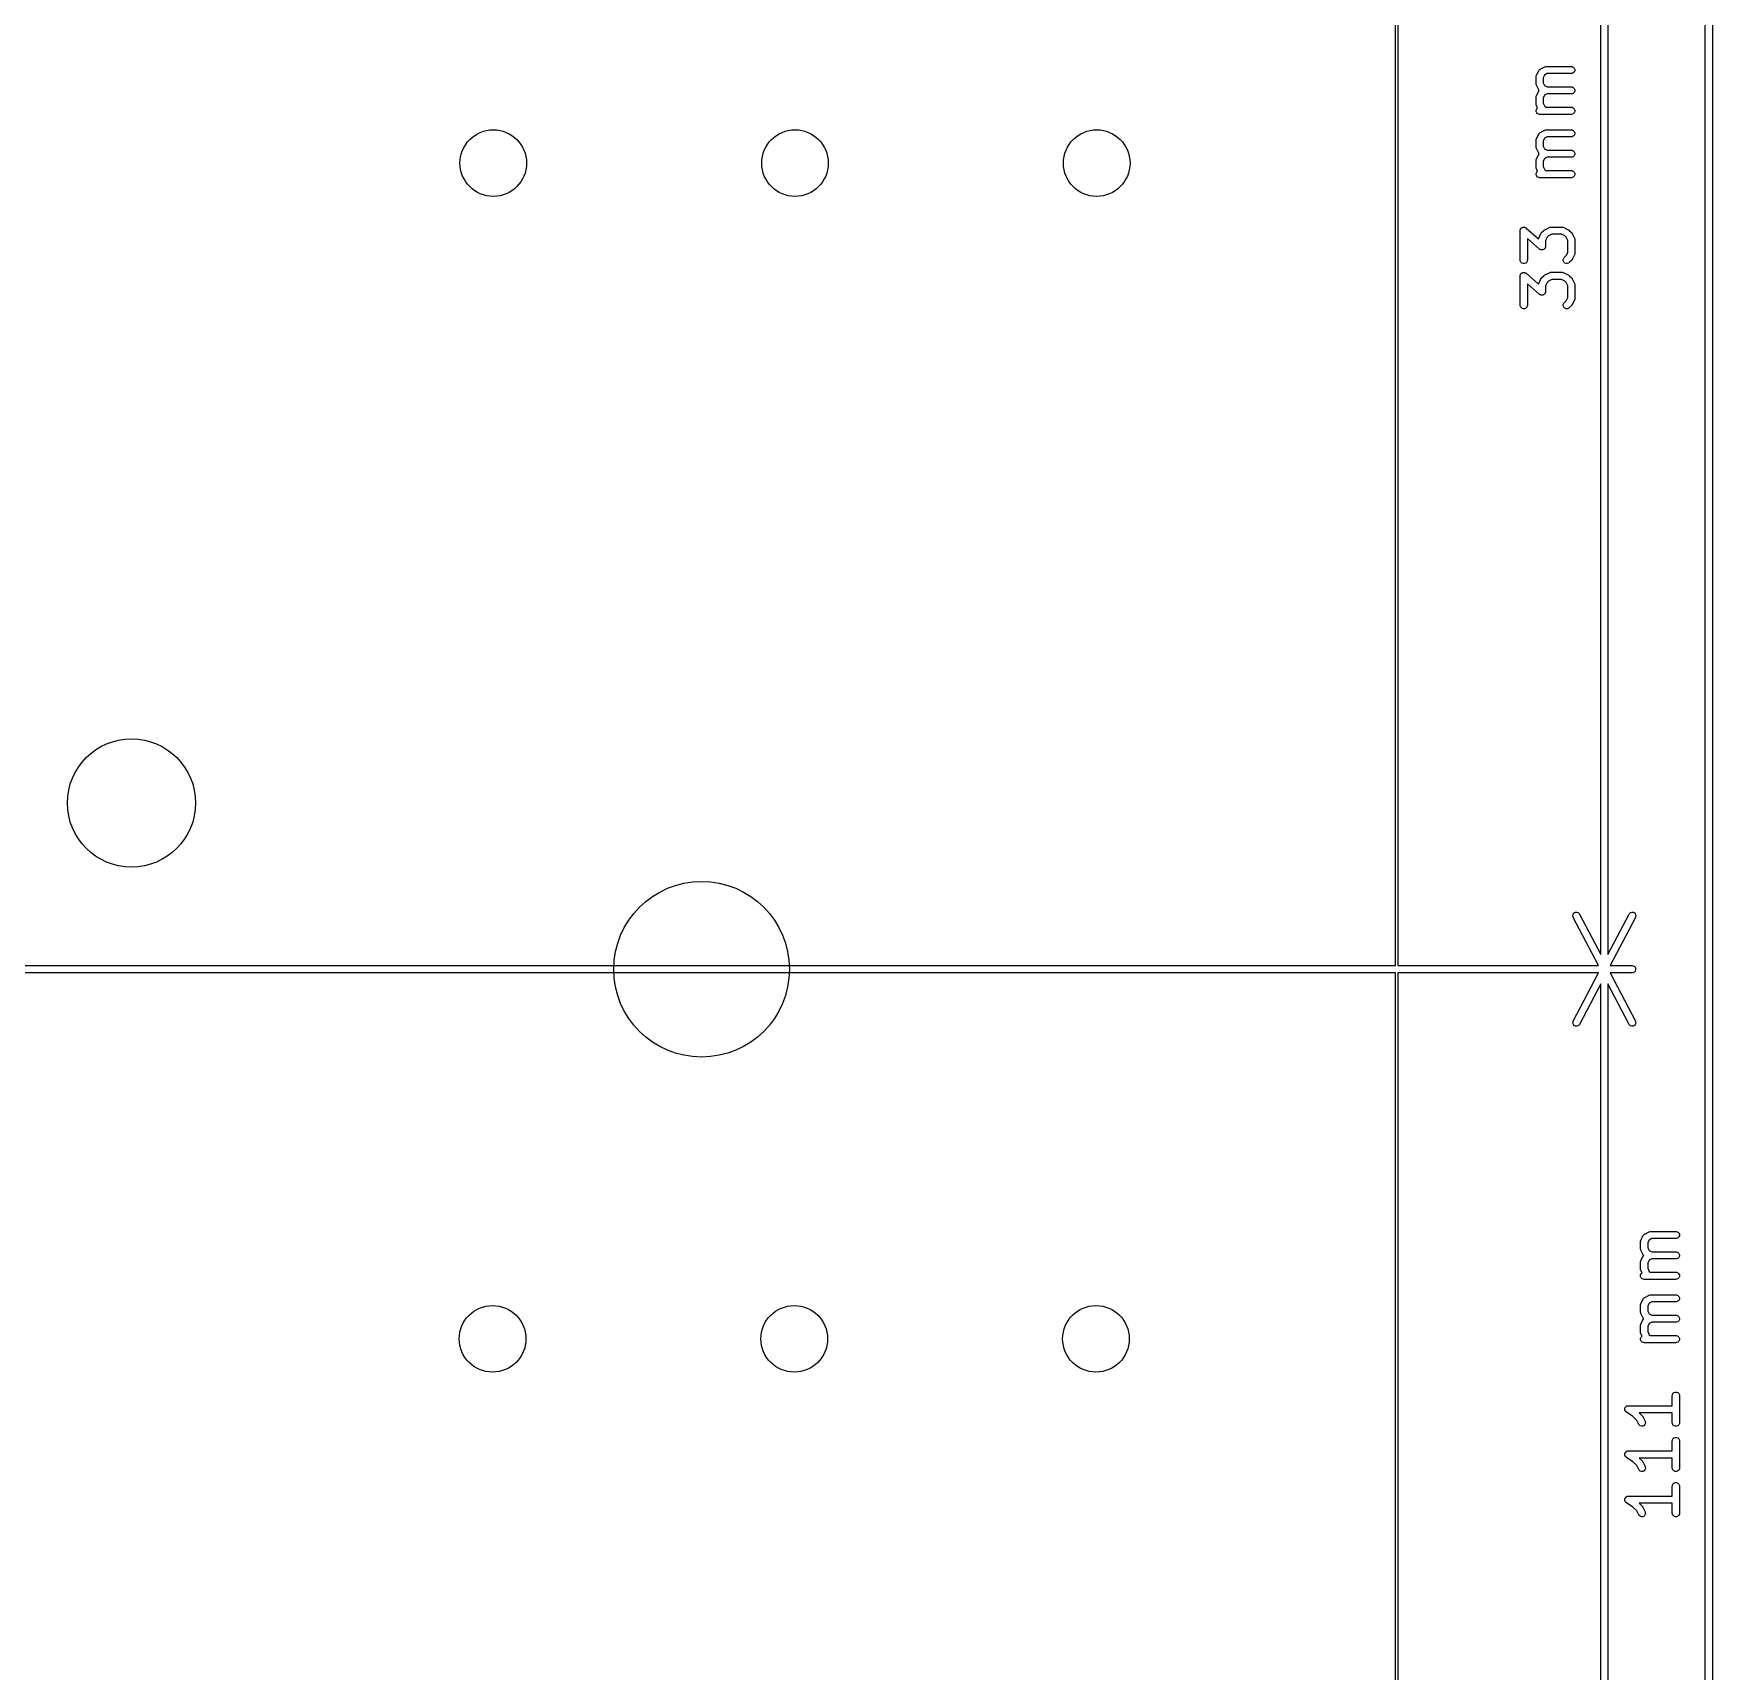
# Model space of a CAD drawing. Header units: inches. Extents: x 0.57 to 7.95, y -5.84 to -0.5.
# Drawn here: x 6.533 to 7.924, y -3.22 to -1.862 of the extents above; entities that cross this region are included whole.
import ezdxf

# ---------------------------------------------------------------- set-up
doc = ezdxf.new("R2010")
doc.units = ezdxf.units.IN
doc.header["$MEASUREMENT"] = 0
doc.layers.add('BLACK', color=250, linetype='CONTINUOUS')

msp = doc.modelspace()

# ---------------------------------------------------------------- linework, layer by layer
at = {"layer": 'BLACK', "linetype": 'CONTINUOUS'}
for p, q in [((7.9183, -5.1454), (7.9183, -0.7995)), ((7.9242, -0.7995), (7.9242, -5.1454)), ((7.6616, -2.6348), (7.6616, -1.3415)), ((7.6636, -1.3415), (7.6636, -2.6348)), ((7.8317, -2.6257), (7.8317, -1.3506)), ((7.8376, -1.3506), (7.8376, -2.6257)), ((7.7811, -1.8921), (7.7814, -1.8919)), ((7.7814, -1.8919), (7.7814, -1.8919)), ((7.7814, -1.8919), (7.7815, -1.8919)), ((7.7815, -1.8919), (7.7816, -1.8918)), ((7.7816, -1.8918), (7.7853, -1.8899)), ((7.7853, -1.8899), (7.7859, -1.8897)), ((7.7859, -1.8897), (7.786, -1.8897)), ((7.786, -1.8897), (7.7861, -1.8897)), ((7.7861, -1.8897), (7.7867, -1.8896)), ((7.7867, -1.8896), (7.8073, -1.8896)), ((7.8073, -1.8896), (7.8079, -1.8897)), ((7.8079, -1.8897), (7.8089, -1.8901)), ((7.8089, -1.8901), (7.8097, -1.8909)), ((7.8097, -1.8909), (7.8102, -1.892)), ((7.7781, -1.8976), (7.7782, -1.8975)), ((7.7781, -1.8982), (7.7781, -1.8976)), ((7.7781, -1.9038), (7.7781, -1.8982)), ((7.7781, -1.9044), (7.7781, -1.9038)), ((7.7782, -1.9045), (7.7781, -1.9044)), ((7.7782, -1.8974), (7.7784, -1.8969)), ((7.7782, -1.8975), (7.7782, -1.8974)), ((7.7782, -1.9046), (7.7782, -1.9045)), ((7.7784, -1.9051), (7.7782, -1.9046)), ((7.7784, -1.8969), (7.7803, -1.8931)), ((7.7803, -1.9089), (7.7784, -1.9051)), ((7.7803, -1.893), (7.7804, -1.8929)), ((7.7803, -1.8931), (7.7803, -1.893)), ((7.7803, -1.893), (7.7803, -1.893)), ((7.7804, -1.8929), (7.7806, -1.8926)), ((7.7806, -1.8926), (7.7809, -1.8924)), ((7.7809, -1.8924), (7.7811, -1.8921)), ((7.7851, -1.8967), (7.784, -1.8989)), ((7.784, -1.8989), (7.784, -1.9031)), ((7.784, -1.9031), (7.7851, -1.9054)), ((7.7874, -1.8955), (7.7851, -1.8967)), ((7.7851, -1.9054), (7.7874, -1.9065)), ((7.8073, -1.8955), (7.7874, -1.8955)), ((7.8079, -1.8955), (7.8073, -1.8955)), ((7.8089, -1.895), (7.8079, -1.8955)), ((7.8097, -1.8942), (7.8089, -1.895)), ((7.8102, -1.8932), (7.8097, -1.8942)), ((7.8102, -1.892), (7.8102, -1.8932)), ((7.7781, -1.9145), (7.7782, -1.9144)), ((7.7781, -1.9151), (7.7781, -1.9145)), ((7.7781, -1.9207), (7.7781, -1.9151)), ((7.7782, -1.9143), (7.7784, -1.9138)), ((7.7782, -1.9144), (7.7782, -1.9143)), ((7.7784, -1.9138), (7.7803, -1.91)), ((7.7803, -1.909), (7.7803, -1.9089)), ((7.7804, -1.9091), (7.7803, -1.909)), ((7.7803, -1.909), (7.7803, -1.909)), ((7.7803, -1.9099), (7.7804, -1.9098)), ((7.7803, -1.91), (7.7803, -1.9099)), ((7.7803, -1.9099), (7.7803, -1.9099)), ((7.7806, -1.9094), (7.7804, -1.9091)), ((7.7804, -1.9098), (7.7806, -1.9095)), ((7.7806, -1.9095), (7.7806, -1.9094)), ((7.7806, -1.9094), (7.7806, -1.9094)), ((7.7851, -1.9135), (7.784, -1.9158)), ((7.784, -1.9158), (7.784, -1.92)), ((7.7874, -1.9124), (7.7851, -1.9135)), ((7.7874, -1.9065), (7.8073, -1.9065)), ((7.8073, -1.9124), (7.7874, -1.9124)), ((7.8073, -1.9065), (7.8079, -1.9066)), ((7.8079, -1.9123), (7.8073, -1.9124)), ((7.8079, -1.9066), (7.8089, -1.907)), ((7.8089, -1.9119), (7.8079, -1.9123)), ((7.8089, -1.907), (7.8097, -1.9078)), ((7.8097, -1.9111), (7.8089, -1.9119)), ((7.8097, -1.9078), (7.8102, -1.9089)), ((7.8102, -1.91), (7.8097, -1.9111)), ((7.8102, -1.9089), (7.8102, -1.91)), ((7.7781, -1.9213), (7.7781, -1.9207)), ((7.7782, -1.9214), (7.7781, -1.9213)), ((7.7781, -1.9257), (7.7786, -1.9247)), ((7.7781, -1.9269), (7.7781, -1.9257)), ((7.7786, -1.928), (7.7781, -1.9269)), ((7.7782, -1.9215), (7.7782, -1.9214)), ((7.7784, -1.922), (7.7782, -1.9215)), ((7.7793, -1.9239), (7.7784, -1.922)), ((7.7786, -1.9247), (7.7793, -1.9239)), ((7.7794, -1.9288), (7.7786, -1.928)), ((7.7805, -1.9292), (7.7794, -1.9288)), ((7.781, -1.9293), (7.7805, -1.9292)), ((7.8073, -1.9293), (7.781, -1.9293)), ((7.784, -1.92), (7.7853, -1.9227)), ((7.7853, -1.9227), (7.786, -1.9234)), ((7.786, -1.9234), (7.8073, -1.9234)), ((7.8073, -1.9234), (7.8079, -1.9234)), ((7.8079, -1.9292), (7.8073, -1.9293)), ((7.8079, -1.9234), (7.8089, -1.9239)), ((7.8089, -1.9288), (7.8079, -1.9292)), ((7.8089, -1.9239), (7.8097, -1.9247)), ((7.8097, -1.928), (7.8089, -1.9288)), ((7.8097, -1.9247), (7.8102, -1.9257)), ((7.8102, -1.9269), (7.8097, -1.928)), ((7.8102, -1.9257), (7.8102, -1.9269)), ((7.7784, -1.9494), (7.7803, -1.9456)), ((7.7803, -1.9455), (7.7804, -1.9454)), ((7.7803, -1.9456), (7.7803, -1.9455)), ((7.7803, -1.9455), (7.7803, -1.9455)), ((7.7804, -1.9454), (7.7806, -1.9451)), ((7.7806, -1.9451), (7.7809, -1.9449)), ((7.7809, -1.9449), (7.7811, -1.9446)), ((7.7811, -1.9446), (7.7814, -1.9444)), ((7.7814, -1.9444), (7.7814, -1.9444)), ((7.7814, -1.9444), (7.7815, -1.9444)), ((7.7815, -1.9444), (7.7816, -1.9443)), ((7.7816, -1.9443), (7.7853, -1.9424)), ((7.7853, -1.9424), (7.7859, -1.9422)), ((7.7859, -1.9422), (7.786, -1.9422)), ((7.786, -1.9422), (7.7861, -1.9422)), ((7.7861, -1.9422), (7.7867, -1.9421)), ((7.7867, -1.9421), (7.8073, -1.9421)), ((7.8073, -1.9421), (7.8079, -1.9422)), ((7.8079, -1.9422), (7.8089, -1.9426)), ((7.8089, -1.9475), (7.8079, -1.948)), ((7.8089, -1.9426), (7.8097, -1.9434)), ((7.8097, -1.9467), (7.8089, -1.9475)), ((7.8097, -1.9434), (7.8102, -1.9445)), ((7.8102, -1.9456), (7.8097, -1.9467)), ((7.8102, -1.9445), (7.8102, -1.9456)), ((7.7781, -1.9501), (7.7782, -1.95)), ((7.7781, -1.9507), (7.7781, -1.9501)), ((7.7781, -1.9563), (7.7781, -1.9507)), ((7.7781, -1.9569), (7.7781, -1.9563)), ((7.7782, -1.957), (7.7781, -1.9569)), ((7.7782, -1.9499), (7.7784, -1.9494)), ((7.7782, -1.95), (7.7782, -1.9499)), ((7.7782, -1.9571), (7.7782, -1.957)), ((7.7784, -1.9576), (7.7782, -1.9571)), ((7.7803, -1.9614), (7.7784, -1.9576)), ((7.7803, -1.9615), (7.7803, -1.9614)), ((7.7803, -1.9615), (7.7803, -1.9615)), ((7.7851, -1.9491), (7.784, -1.9514)), ((7.784, -1.9514), (7.784, -1.9556)), ((7.784, -1.9556), (7.7851, -1.9579)), ((7.7874, -1.948), (7.7851, -1.9491)), ((7.7851, -1.9579), (7.7874, -1.959)), ((7.8073, -1.948), (7.7874, -1.948)), ((7.7874, -1.959), (7.8073, -1.959)), ((7.8079, -1.948), (7.8073, -1.948)), ((7.8073, -1.959), (7.8079, -1.959)), ((7.8079, -1.959), (7.8089, -1.9595)), ((7.8089, -1.9595), (7.8097, -1.9603)), ((7.8097, -1.9603), (7.8102, -1.9614)), ((7.8102, -1.9614), (7.8102, -1.9625)), ((7.7781, -1.967), (7.7782, -1.9669)), ((7.7781, -1.9676), (7.7781, -1.967)), ((7.7781, -1.9732), (7.7781, -1.9676)), ((7.7781, -1.9738), (7.7781, -1.9732)), ((7.7782, -1.9739), (7.7781, -1.9738)), ((7.7782, -1.9668), (7.7784, -1.9662)), ((7.7782, -1.9669), (7.7782, -1.9668)), ((7.7782, -1.974), (7.7782, -1.9739)), ((7.7784, -1.9745), (7.7782, -1.974)), ((7.7784, -1.9662), (7.7803, -1.9625)), ((7.7793, -1.9764), (7.7784, -1.9745)), ((7.7804, -1.9616), (7.7803, -1.9615)), ((7.7803, -1.9624), (7.7804, -1.9623)), ((7.7803, -1.9625), (7.7803, -1.9624)), ((7.7803, -1.9624), (7.7803, -1.9624)), ((7.7806, -1.9619), (7.7804, -1.9616)), ((7.7804, -1.9623), (7.7806, -1.962)), ((7.7806, -1.962), (7.7806, -1.9619)), ((7.7806, -1.9619), (7.7806, -1.9619)), ((7.7851, -1.966), (7.784, -1.9683)), ((7.784, -1.9683), (7.784, -1.9725)), ((7.784, -1.9725), (7.7853, -1.9752)), ((7.7874, -1.9649), (7.7851, -1.966)), ((7.7853, -1.9752), (7.786, -1.9759)), ((7.8073, -1.9649), (7.7874, -1.9649)), ((7.8079, -1.9648), (7.8073, -1.9649)), ((7.8089, -1.9644), (7.8079, -1.9648)), ((7.8097, -1.9636), (7.8089, -1.9644)), ((7.8102, -1.9625), (7.8097, -1.9636)), ((7.7781, -1.9782), (7.7786, -1.9772)), ((7.7781, -1.9794), (7.7781, -1.9782)), ((7.7786, -1.9805), (7.7781, -1.9794)), ((7.7786, -1.9772), (7.7793, -1.9764)), ((7.7794, -1.9813), (7.7786, -1.9805)), ((7.7805, -1.9817), (7.7794, -1.9813)), ((7.781, -1.9818), (7.7805, -1.9817)), ((7.8073, -1.9818), (7.781, -1.9818)), ((7.786, -1.9759), (7.8073, -1.9759)), ((7.8073, -1.9759), (7.8079, -1.9759)), ((7.8079, -1.9817), (7.8073, -1.9818)), ((7.8079, -1.9759), (7.8089, -1.9764)), ((7.8089, -1.9813), (7.8079, -1.9817)), ((7.8089, -1.9764), (7.8097, -1.9772)), ((7.8097, -1.9805), (7.8089, -1.9813)), ((7.8097, -1.9772), (7.8102, -1.9782)), ((7.8102, -1.9794), (7.8097, -1.9805)), ((7.8102, -1.9782), (7.8102, -1.9794)), ((7.765, -2.0251), (7.7652, -2.0247)), ((7.765, -2.0252), (7.765, -2.0251)), ((7.765, -2.0253), (7.765, -2.0252)), ((7.765, -2.0254), (7.765, -2.0253)), ((7.765, -2.0257), (7.765, -2.0254)), ((7.765, -2.0501), (7.765, -2.0257)), ((7.7652, -2.0247), (7.7653, -2.0242)), ((7.7653, -2.0242), (7.7654, -2.0241)), ((7.7654, -2.0241), (7.7655, -2.024)), ((7.7655, -2.024), (7.7658, -2.0237)), ((7.7658, -2.0237), (7.7661, -2.0233)), ((7.7661, -2.0233), (7.7662, -2.0233)), ((7.7662, -2.0233), (7.7663, -2.0232)), ((7.7663, -2.0232), (7.7667, -2.023)), ((7.7667, -2.023), (7.7671, -2.0228)), ((7.7671, -2.0228), (7.7672, -2.0228)), ((7.7672, -2.0228), (7.7673, -2.0228)), ((7.7673, -2.0228), (7.7678, -2.0228)), ((7.7678, -2.0228), (7.7683, -2.0228)), ((7.7683, -2.0228), (7.7684, -2.0228)), ((7.7684, -2.0228), (7.7685, -2.0228)), ((7.7685, -2.0228), (7.7689, -2.023)), ((7.7689, -2.023), (7.7694, -2.0231)), ((7.7694, -2.0231), (7.7695, -2.0232)), ((7.7695, -2.0232), (7.7695, -2.0232)), ((7.7695, -2.0232), (7.7696, -2.0233)), ((7.7696, -2.0233), (7.7699, -2.0235)), ((7.7699, -2.0235), (7.7801, -2.0324)), ((7.7803, -2.0319), (7.7821, -2.0281)), ((7.7821, -2.0281), (7.7823, -2.0279)), ((7.7823, -2.0278), (7.7824, -2.0277)), ((7.7823, -2.0279), (7.7823, -2.0278)), ((7.7824, -2.0277), (7.7824, -2.0276)), ((7.7824, -2.0276), (7.7825, -2.0276)), ((7.7825, -2.0276), (7.7827, -2.0273)), ((7.7827, -2.0273), (7.7846, -2.0255)), ((7.7846, -2.0255), (7.7848, -2.0253)), ((7.7848, -2.0253), (7.7848, -2.0252)), ((7.7848, -2.0252), (7.7849, -2.0252)), ((7.7849, -2.0252), (7.785, -2.0251)), ((7.785, -2.0251), (7.7851, -2.0251)), ((7.7851, -2.0251), (7.7853, -2.0249)), ((7.7853, -2.0249), (7.7891, -2.023)), ((7.7884, -2.03), (7.7872, -2.0312)), ((7.7911, -2.0286), (7.7884, -2.03)), ((7.7891, -2.023), (7.7896, -2.0228)), ((7.7896, -2.0228), (7.7897, -2.0228)), ((7.7897, -2.0228), (7.7898, -2.0228)), ((7.7898, -2.0228), (7.7904, -2.0227)), ((7.7904, -2.0227), (7.7998, -2.0227)), ((7.7991, -2.0286), (7.7911, -2.0286)), ((7.8018, -2.03), (7.7991, -2.0286)), ((7.7998, -2.0227), (7.8004, -2.0228)), ((7.8004, -2.0228), (7.8005, -2.0228)), ((7.8005, -2.0228), (7.8006, -2.0228)), ((7.8006, -2.0228), (7.8011, -2.023)), ((7.8011, -2.023), (7.8048, -2.0249)), ((7.803, -2.0312), (7.8018, -2.03)), ((7.8048, -2.0249), (7.8051, -2.0251)), ((7.8051, -2.0251), (7.8052, -2.0251)), ((7.8052, -2.0251), (7.8052, -2.0252)), ((7.8052, -2.0252), (7.8053, -2.0252)), ((7.8053, -2.0252), (7.8054, -2.0253)), ((7.8054, -2.0253), (7.8056, -2.0255)), ((7.8056, -2.0255), (7.8075, -2.0273)), ((7.8075, -2.0273), (7.8077, -2.0276)), ((7.8077, -2.0276), (7.8077, -2.0276)), ((7.8077, -2.0276), (7.8078, -2.0277)), ((7.8078, -2.0277), (7.8079, -2.0278)), ((7.8079, -2.0278), (7.8079, -2.0279)), ((7.8079, -2.0279), (7.808, -2.0281)), ((7.808, -2.0281), (7.8099, -2.0319)), ((7.781, -2.041), (7.7709, -2.0322)), ((7.7709, -2.0322), (7.7709, -2.0501)), ((7.7801, -2.0324), (7.7803, -2.0319)), ((7.7812, -2.0412), (7.781, -2.041)), ((7.7813, -2.0413), (7.7812, -2.0412)), ((7.7814, -2.0414), (7.7813, -2.0413)), ((7.7813, -2.0413), (7.7813, -2.0413)), ((7.7819, -2.0415), (7.7814, -2.0414)), ((7.7823, -2.0417), (7.7819, -2.0415)), ((7.7824, -2.0417), (7.7823, -2.0417)), ((7.7825, -2.0417), (7.7824, -2.0417)), ((7.783, -2.0417), (7.7825, -2.0417)), ((7.7835, -2.0417), (7.783, -2.0417)), ((7.7836, -2.0417), (7.7835, -2.0417)), ((7.7837, -2.0417), (7.7836, -2.0417)), ((7.7841, -2.0414), (7.7837, -2.0417)), ((7.7845, -2.0413), (7.7841, -2.0414)), ((7.7846, -2.0412), (7.7845, -2.0413)), ((7.7847, -2.0411), (7.7846, -2.0412)), ((7.785, -2.0408), (7.7847, -2.0411)), ((7.7854, -2.0404), (7.785, -2.0408)), ((7.7855, -2.0403), (7.7854, -2.0404)), ((7.7854, -2.0404), (7.7854, -2.0404)), ((7.7856, -2.0398), (7.7855, -2.0403)), ((7.7858, -2.0394), (7.7856, -2.0398)), ((7.7859, -2.0388), (7.7858, -2.0391)), ((7.7858, -2.0391), (7.7858, -2.0392)), ((7.7858, -2.0392), (7.7858, -2.0392)), ((7.7858, -2.0392), (7.7858, -2.0394)), ((7.7872, -2.0312), (7.7859, -2.0339)), ((7.7859, -2.0339), (7.7859, -2.0388)), ((7.8043, -2.0339), (7.803, -2.0312)), ((7.803, -2.0464), (7.8043, -2.0437)), ((7.8043, -2.0437), (7.8043, -2.0339)), ((7.8099, -2.0319), (7.8101, -2.0324)), ((7.8101, -2.0324), (7.8101, -2.0325)), ((7.8101, -2.0325), (7.8102, -2.0326)), ((7.8102, -2.0326), (7.8102, -2.0332)), ((7.8102, -2.0332), (7.8102, -2.0444)), ((7.8102, -2.0444), (7.8102, -2.045)), ((7.765, -2.0506), (7.765, -2.0501)), ((7.7655, -2.0517), (7.765, -2.0506)), ((7.7663, -2.0525), (7.7655, -2.0517)), ((7.7673, -2.053), (7.7663, -2.0525)), ((7.7685, -2.053), (7.7673, -2.053)), ((7.7695, -2.0525), (7.7685, -2.053)), ((7.7704, -2.0517), (7.7695, -2.0525)), ((7.7708, -2.0506), (7.7704, -2.0517)), ((7.7709, -2.0501), (7.7708, -2.0506)), ((7.8006, -2.0495), (7.8011, -2.0484)), ((7.8006, -2.0506), (7.8006, -2.0495)), ((7.8011, -2.0517), (7.8006, -2.0506)), ((7.8011, -2.0484), (7.8014, -2.048)), ((7.8019, -2.0525), (7.8011, -2.0517)), ((7.8014, -2.048), (7.803, -2.0464)), ((7.803, -2.053), (7.8019, -2.0525)), ((7.8041, -2.053), (7.803, -2.053)), ((7.8052, -2.0525), (7.8041, -2.053)), ((7.8056, -2.0521), (7.8052, -2.0525)), ((7.8075, -2.0503), (7.8056, -2.0521)), ((7.8077, -2.05), (7.8075, -2.0503)), ((7.8078, -2.0499), (7.8077, -2.05)), ((7.8077, -2.05), (7.8077, -2.05)), ((7.8079, -2.0498), (7.8078, -2.0499)), ((7.808, -2.0495), (7.8079, -2.0497)), ((7.8079, -2.0497), (7.8079, -2.0498)), ((7.8099, -2.0458), (7.808, -2.0495)), ((7.8101, -2.0452), (7.8099, -2.0458)), ((7.8102, -2.045), (7.8101, -2.0451)), ((7.8101, -2.0451), (7.8101, -2.0452)), ((7.765, -2.0626), (7.7652, -2.0622)), ((7.765, -2.0627), (7.765, -2.0626)), ((7.765, -2.0628), (7.765, -2.0627)), ((7.765, -2.0629), (7.765, -2.0628)), ((7.765, -2.0632), (7.765, -2.0629)), ((7.765, -2.0876), (7.765, -2.0632)), ((7.7652, -2.0622), (7.7653, -2.0617)), ((7.7653, -2.0617), (7.7654, -2.0616)), ((7.7654, -2.0616), (7.7655, -2.0615)), ((7.7655, -2.0615), (7.7658, -2.0612)), ((7.7658, -2.0612), (7.7661, -2.0608)), ((7.7661, -2.0608), (7.7662, -2.0608)), ((7.7662, -2.0608), (7.7663, -2.0607)), ((7.7663, -2.0607), (7.7667, -2.0605)), ((7.7667, -2.0605), (7.7671, -2.0603)), ((7.7671, -2.0603), (7.7672, -2.0603)), ((7.7672, -2.0603), (7.7673, -2.0603)), ((7.7673, -2.0603), (7.7678, -2.0603)), ((7.7678, -2.0603), (7.7683, -2.0603)), ((7.7683, -2.0603), (7.7684, -2.0603)), ((7.7684, -2.0603), (7.7685, -2.0603)), ((7.7685, -2.0603), (7.7689, -2.0605)), ((7.7689, -2.0605), (7.7694, -2.0606)), ((7.7694, -2.0606), (7.7695, -2.0607)), ((7.7695, -2.0607), (7.7695, -2.0607)), ((7.7695, -2.0607), (7.7696, -2.0608)), ((7.7696, -2.0608), (7.7699, -2.061)), ((7.7699, -2.061), (7.7801, -2.0699)), ((7.781, -2.0785), (7.7709, -2.0697)), ((7.7709, -2.0697), (7.7709, -2.0876)), ((7.7801, -2.0699), (7.7803, -2.0694)), ((7.7803, -2.0694), (7.7821, -2.0656)), ((7.7821, -2.0656), (7.7823, -2.0654)), ((7.7823, -2.0653), (7.7824, -2.0652)), ((7.7823, -2.0654), (7.7823, -2.0653)), ((7.7824, -2.0652), (7.7824, -2.0651)), ((7.7824, -2.0651), (7.7825, -2.0651)), ((7.7825, -2.0651), (7.7827, -2.0648)), ((7.7827, -2.0648), (7.7846, -2.063)), ((7.7846, -2.063), (7.7848, -2.0628)), ((7.7848, -2.0628), (7.7848, -2.0627)), ((7.7848, -2.0627), (7.7849, -2.0627)), ((7.7849, -2.0627), (7.785, -2.0626)), ((7.785, -2.0626), (7.7851, -2.0626)), ((7.7851, -2.0626), (7.7853, -2.0624)), ((7.7853, -2.0624), (7.7891, -2.0605)), ((7.7872, -2.0687), (7.7859, -2.0714)), ((7.7859, -2.0714), (7.7859, -2.0763)), ((7.7884, -2.0675), (7.7872, -2.0687)), ((7.7911, -2.0661), (7.7884, -2.0675)), ((7.7891, -2.0605), (7.7896, -2.0603)), ((7.7896, -2.0603), (7.7897, -2.0603)), ((7.7897, -2.0603), (7.7898, -2.0603)), ((7.7898, -2.0603), (7.7904, -2.0602)), ((7.7904, -2.0602), (7.7998, -2.0602)), ((7.7991, -2.0661), (7.7911, -2.0661)), ((7.8018, -2.0675), (7.7991, -2.0661)), ((7.7998, -2.0602), (7.8004, -2.0603)), ((7.8004, -2.0603), (7.8005, -2.0603)), ((7.8005, -2.0603), (7.8006, -2.0603)), ((7.8006, -2.0603), (7.8011, -2.0605)), ((7.8011, -2.0605), (7.8048, -2.0624)), ((7.803, -2.0687), (7.8018, -2.0675)), ((7.8043, -2.0714), (7.803, -2.0687)), ((7.8043, -2.0812), (7.8043, -2.0714)), ((7.8048, -2.0624), (7.8051, -2.0626)), ((7.8051, -2.0626), (7.8052, -2.0626)), ((7.8052, -2.0626), (7.8052, -2.0627)), ((7.8052, -2.0627), (7.8053, -2.0627)), ((7.8053, -2.0627), (7.8054, -2.0628)), ((7.8054, -2.0628), (7.8056, -2.063)), ((7.8056, -2.063), (7.8075, -2.0648)), ((7.8075, -2.0648), (7.8077, -2.0651)), ((7.8077, -2.0651), (7.8077, -2.0651)), ((7.8077, -2.0651), (7.8078, -2.0652)), ((7.8078, -2.0652), (7.8079, -2.0653)), ((7.8079, -2.0653), (7.8079, -2.0654)), ((7.8079, -2.0654), (7.808, -2.0656)), ((7.808, -2.0656), (7.8099, -2.0694)), ((7.8099, -2.0694), (7.8101, -2.0699)), ((7.8101, -2.0699), (7.8101, -2.07)), ((7.8101, -2.07), (7.8102, -2.0701)), ((7.8102, -2.0701), (7.8102, -2.0707)), ((7.8102, -2.0707), (7.8102, -2.0819)), ((7.7812, -2.0787), (7.781, -2.0785)), ((7.7813, -2.0788), (7.7812, -2.0787)), ((7.7814, -2.0789), (7.7813, -2.0788)), ((7.7813, -2.0788), (7.7813, -2.0788)), ((7.7819, -2.079), (7.7814, -2.0789)), ((7.7823, -2.0792), (7.7819, -2.079)), ((7.7824, -2.0792), (7.7823, -2.0792)), ((7.7825, -2.0792), (7.7824, -2.0792)), ((7.783, -2.0792), (7.7825, -2.0792)), ((7.7835, -2.0792), (7.783, -2.0792)), ((7.7836, -2.0792), (7.7835, -2.0792)), ((7.7837, -2.0792), (7.7836, -2.0792)), ((7.7841, -2.0789), (7.7837, -2.0792)), ((7.7845, -2.0788), (7.7841, -2.0789)), ((7.7846, -2.0787), (7.7845, -2.0788)), ((7.7847, -2.0786), (7.7846, -2.0787)), ((7.785, -2.0783), (7.7847, -2.0786)), ((7.7854, -2.0779), (7.785, -2.0783)), ((7.7855, -2.0778), (7.7854, -2.0779)), ((7.7854, -2.0779), (7.7854, -2.0779)), ((7.7856, -2.0773), (7.7855, -2.0778)), ((7.7858, -2.0769), (7.7856, -2.0773)), ((7.7859, -2.0763), (7.7858, -2.0766)), ((7.7858, -2.0766), (7.7858, -2.0767)), ((7.7858, -2.0767), (7.7858, -2.0767)), ((7.7858, -2.0767), (7.7858, -2.0769)), ((7.8006, -2.087), (7.8011, -2.0859)), ((7.8011, -2.0859), (7.8014, -2.0855)), ((7.8014, -2.0855), (7.803, -2.0839)), ((7.803, -2.0839), (7.8043, -2.0812)), ((7.8099, -2.0832), (7.808, -2.087)), ((7.8101, -2.0827), (7.8099, -2.0832)), ((7.8102, -2.0825), (7.8101, -2.0826)), ((7.8101, -2.0826), (7.8101, -2.0827)), ((7.8102, -2.0819), (7.8102, -2.0825)), ((7.765, -2.0881), (7.765, -2.0876)), ((7.7655, -2.0892), (7.765, -2.0881)), ((7.7663, -2.09), (7.7655, -2.0892)), ((7.7673, -2.0904), (7.7663, -2.09)), ((7.7685, -2.0904), (7.7673, -2.0904)), ((7.7695, -2.09), (7.7685, -2.0904)), ((7.7704, -2.0892), (7.7695, -2.09)), ((7.7708, -2.0881), (7.7704, -2.0892)), ((7.7709, -2.0876), (7.7708, -2.0881)), ((7.8006, -2.0881), (7.8006, -2.087)), ((7.8011, -2.0892), (7.8006, -2.0881)), ((7.8019, -2.09), (7.8011, -2.0892)), ((7.803, -2.0904), (7.8019, -2.09)), ((7.8041, -2.0904), (7.803, -2.0904)), ((7.8052, -2.09), (7.8041, -2.0904)), ((7.8056, -2.0896), (7.8052, -2.09)), ((7.8075, -2.0878), (7.8056, -2.0896)), ((7.8077, -2.0875), (7.8075, -2.0878)), ((7.8078, -2.0874), (7.8077, -2.0875)), ((7.8077, -2.0875), (7.8077, -2.0875)), ((7.8079, -2.0873), (7.8078, -2.0874)), ((7.808, -2.087), (7.8079, -2.0872)), ((7.8079, -2.0872), (7.8079, -2.0873)), ((7.8086, -2.5931), (7.809, -2.592)), ((7.8087, -2.5943), (7.8086, -2.5931)), ((7.8089, -2.5948), (7.8087, -2.5943)), ((7.8298, -2.6348), (7.8089, -2.5948)), ((7.809, -2.592), (7.8097, -2.5911)), ((7.8097, -2.5911), (7.8107, -2.5906)), ((7.8107, -2.5906), (7.8119, -2.5905)), ((7.8119, -2.5905), (7.813, -2.5909)), ((7.813, -2.5909), (7.8139, -2.5916)), ((7.8139, -2.5916), (7.8142, -2.5921)), ((7.8142, -2.5921), (7.8317, -2.6257)), ((7.8376, -2.6257), (7.8551, -2.5921)), ((7.8604, -2.5948), (7.8395, -2.6348)), ((7.8551, -2.5921), (7.8554, -2.5916)), ((7.8554, -2.5916), (7.8563, -2.5909)), ((7.8563, -2.5909), (7.8574, -2.5905)), ((7.8574, -2.5905), (7.8586, -2.5906)), ((7.8586, -2.5906), (7.8596, -2.5911)), ((7.8596, -2.5911), (7.8603, -2.592)), ((7.8603, -2.592), (7.8607, -2.5931)), ((7.8606, -2.5943), (7.8604, -2.5948)), ((7.8607, -2.5931), (7.8606, -2.5943)), ((5.6299, -2.6348), (7.6616, -2.6348)), ((7.1063, -2.6407), (5.6299, -2.6407)), ((7.6616, -2.6407), (7.1063, -2.6407)), ((7.6616, -4.6821), (7.6616, -2.6407)), ((7.6636, -2.6348), (7.8298, -2.6348)), ((7.6636, -2.6407), (7.6636, -4.6821)), ((7.8298, -2.6407), (7.6636, -2.6407)), ((7.8089, -2.6808), (7.8298, -2.6407)), ((7.8395, -2.6348), (7.8577, -2.6348)), ((7.8577, -2.6407), (7.8395, -2.6407)), ((7.8395, -2.6407), (7.8604, -2.6808)), ((7.8577, -2.6348), (7.8583, -2.6349)), ((7.8583, -2.6407), (7.8577, -2.6407)), ((7.8583, -2.6349), (7.8594, -2.6353)), ((7.8594, -2.6403), (7.8583, -2.6407)), ((7.8594, -2.6353), (7.8602, -2.6362)), ((7.8602, -2.6394), (7.8594, -2.6403)), ((7.8602, -2.6362), (7.8606, -2.6372)), ((7.8606, -2.6384), (7.8602, -2.6394)), ((7.8606, -2.6372), (7.8606, -2.6384)), ((7.8317, -2.6499), (7.8142, -2.6835)), ((7.8317, -4.673), (7.8317, -2.6499)), ((7.8551, -2.6835), (7.8376, -2.6499)), ((7.8376, -2.6499), (7.8376, -4.673)), ((7.8086, -2.6825), (7.8087, -2.6813)), ((7.809, -2.6836), (7.8086, -2.6825)), ((7.8087, -2.6813), (7.8089, -2.6808)), ((7.8097, -2.6844), (7.809, -2.6836)), ((7.8107, -2.685), (7.8097, -2.6844)), ((7.813, -2.6847), (7.8119, -2.6851)), ((7.8139, -2.684), (7.813, -2.6847)), ((7.8142, -2.6835), (7.8139, -2.684)), ((7.8554, -2.684), (7.8551, -2.6835)), ((7.8563, -2.6847), (7.8554, -2.684)), ((7.8574, -2.6851), (7.8563, -2.6847)), ((7.8596, -2.6844), (7.8586, -2.685)), ((7.8603, -2.6836), (7.8596, -2.6844)), ((7.8607, -2.6825), (7.8603, -2.6836)), ((7.8604, -2.6808), (7.8606, -2.6813)), ((7.8606, -2.6813), (7.8607, -2.6825)), ((7.8119, -2.6851), (7.8107, -2.685)), ((7.8586, -2.685), (7.8574, -2.6851)), ((7.8647, -2.8631), (7.8648, -2.863)), ((7.8647, -2.8637), (7.8647, -2.8631)), ((7.8647, -2.8693), (7.8647, -2.8637)), ((7.8648, -2.8629), (7.865, -2.8624)), ((7.8648, -2.863), (7.8648, -2.8629)), ((7.865, -2.8624), (7.8669, -2.8586)), ((7.8669, -2.8586), (7.8669, -2.8585)), ((7.8669, -2.8585), (7.867, -2.8585)), ((7.867, -2.8584), (7.8672, -2.8581)), ((7.867, -2.8585), (7.867, -2.8584)), ((7.8672, -2.8581), (7.8675, -2.8579)), ((7.8675, -2.8579), (7.8677, -2.8576)), ((7.8677, -2.8576), (7.868, -2.8574)), ((7.868, -2.8574), (7.8681, -2.8574)), ((7.8681, -2.8574), (7.8682, -2.8573)), ((7.8681, -2.8574), (7.8681, -2.8574)), ((7.8682, -2.8573), (7.8719, -2.8554)), ((7.8717, -2.8622), (7.8706, -2.8644)), ((7.8706, -2.8644), (7.8706, -2.8686)), ((7.874, -2.861), (7.8717, -2.8622)), ((7.8719, -2.8554), (7.8725, -2.8552)), ((7.8725, -2.8552), (7.8726, -2.8552)), ((7.8726, -2.8552), (7.8727, -2.8552)), ((7.8727, -2.8552), (7.8733, -2.8551)), ((7.8733, -2.8551), (7.8939, -2.8551)), ((7.8939, -2.861), (7.874, -2.861)), ((7.8939, -2.8551), (7.8945, -2.8552)), ((7.8945, -2.861), (7.8939, -2.861)), ((7.8945, -2.8552), (7.8955, -2.8556)), ((7.8955, -2.8605), (7.8945, -2.861)), ((7.8955, -2.8556), (7.8963, -2.8564)), ((7.8963, -2.8597), (7.8955, -2.8605)), ((7.8963, -2.8564), (7.8968, -2.8575)), ((7.8968, -2.8587), (7.8963, -2.8597)), ((7.8968, -2.8575), (7.8968, -2.8587)), ((7.8647, -2.8699), (7.8647, -2.8693)), ((7.8648, -2.87), (7.8647, -2.8699)), ((7.8648, -2.8701), (7.8648, -2.87)), ((7.865, -2.8706), (7.8648, -2.8701)), ((7.8648, -2.8798), (7.865, -2.8793)), ((7.8669, -2.8744), (7.865, -2.8706)), ((7.865, -2.8793), (7.8669, -2.8755)), ((7.8669, -2.8745), (7.8669, -2.8744)), ((7.867, -2.8745), (7.8669, -2.8745)), ((7.8669, -2.8755), (7.8669, -2.8754)), ((7.8669, -2.8754), (7.867, -2.8754)), ((7.867, -2.8746), (7.867, -2.8745)), ((7.8672, -2.8749), (7.867, -2.8746)), ((7.867, -2.8753), (7.8672, -2.875)), ((7.867, -2.8754), (7.867, -2.8753)), ((7.8673, -2.875), (7.8672, -2.8749)), ((7.8672, -2.875), (7.8673, -2.875)), ((7.8706, -2.8686), (7.8717, -2.8709)), ((7.8717, -2.879), (7.8706, -2.8813)), ((7.8717, -2.8709), (7.874, -2.872)), ((7.874, -2.8779), (7.8717, -2.879)), ((7.874, -2.872), (7.8939, -2.872)), ((7.8939, -2.8779), (7.874, -2.8779)), ((7.8939, -2.872), (7.8945, -2.8721)), ((7.8945, -2.8778), (7.8939, -2.8779)), ((7.8945, -2.8721), (7.8955, -2.8725)), ((7.8955, -2.8774), (7.8945, -2.8778)), ((7.8955, -2.8725), (7.8963, -2.8733)), ((7.8963, -2.8766), (7.8955, -2.8774)), ((7.8963, -2.8733), (7.8968, -2.8744)), ((7.8968, -2.8755), (7.8963, -2.8766)), ((7.8968, -2.8744), (7.8968, -2.8755)), ((7.8647, -2.88), (7.8648, -2.8799)), ((7.8647, -2.8806), (7.8647, -2.88)), ((7.8647, -2.8862), (7.8647, -2.8806)), ((7.8647, -2.8868), (7.8647, -2.8862)), ((7.8648, -2.8869), (7.8647, -2.8868)), ((7.8647, -2.8912), (7.8652, -2.8902)), ((7.8647, -2.8924), (7.8647, -2.8912)), ((7.8652, -2.8935), (7.8647, -2.8924)), ((7.8648, -2.8799), (7.8648, -2.8798)), ((7.8648, -2.887), (7.8648, -2.8869)), ((7.865, -2.8875), (7.8648, -2.887)), ((7.866, -2.8894), (7.865, -2.8875)), ((7.8652, -2.8902), (7.866, -2.8894)), ((7.866, -2.8943), (7.8652, -2.8935)), ((7.8706, -2.8813), (7.8706, -2.8855)), ((7.8706, -2.8855), (7.8719, -2.8882)), ((7.8719, -2.8882), (7.8726, -2.8889)), ((7.8726, -2.8889), (7.8939, -2.8889)), ((7.8939, -2.8889), (7.8945, -2.8889)), ((7.8945, -2.8889), (7.8955, -2.8894)), ((7.8955, -2.8894), (7.8963, -2.8902)), ((7.8963, -2.8935), (7.8955, -2.8943)), ((7.8963, -2.8902), (7.8968, -2.8912)), ((7.8968, -2.8924), (7.8963, -2.8935)), ((7.8968, -2.8912), (7.8968, -2.8924)), ((7.8671, -2.8947), (7.866, -2.8943)), ((7.8676, -2.8948), (7.8671, -2.8947)), ((7.8939, -2.8948), (7.8676, -2.8948)), ((7.8945, -2.8947), (7.8939, -2.8948)), ((7.8955, -2.8943), (7.8945, -2.8947)), ((7.8647, -2.9156), (7.8648, -2.9155)), ((7.8647, -2.9162), (7.8647, -2.9156)), ((7.8647, -2.9218), (7.8647, -2.9162)), ((7.8648, -2.9154), (7.865, -2.9149)), ((7.8648, -2.9155), (7.8648, -2.9154)), ((7.865, -2.9149), (7.8669, -2.9111)), ((7.8669, -2.9111), (7.8669, -2.911)), ((7.8669, -2.911), (7.867, -2.911)), ((7.867, -2.9109), (7.8672, -2.9106)), ((7.867, -2.911), (7.867, -2.9109)), ((7.8672, -2.9106), (7.8675, -2.9104)), ((7.8675, -2.9104), (7.8677, -2.9101)), ((7.8677, -2.9101), (7.868, -2.9099)), ((7.868, -2.9099), (7.8681, -2.9099)), ((7.8681, -2.9099), (7.8682, -2.9098)), ((7.8681, -2.9099), (7.8681, -2.9099)), ((7.8682, -2.9098), (7.8719, -2.9079)), ((7.8717, -2.9146), (7.8706, -2.9169)), ((7.8706, -2.9169), (7.8706, -2.9211)), ((7.8706, -2.9211), (7.8717, -2.9234)), ((7.874, -2.9135), (7.8717, -2.9146)), ((7.8719, -2.9079), (7.8725, -2.9077)), ((7.8725, -2.9077), (7.8726, -2.9077)), ((7.8726, -2.9077), (7.8727, -2.9077)), ((7.8727, -2.9077), (7.8733, -2.9076)), ((7.8733, -2.9076), (7.8939, -2.9076)), ((7.8939, -2.9135), (7.874, -2.9135)), ((7.8939, -2.9076), (7.8945, -2.9077)), ((7.8945, -2.9135), (7.8939, -2.9135)), ((7.8945, -2.9077), (7.8955, -2.9081)), ((7.8955, -2.913), (7.8945, -2.9135)), ((7.8955, -2.9081), (7.8963, -2.9089)), ((7.8963, -2.9122), (7.8955, -2.913)), ((7.8963, -2.9089), (7.8968, -2.91)), ((7.8968, -2.9111), (7.8963, -2.9122)), ((7.8968, -2.91), (7.8968, -2.9111)), ((7.8647, -2.9224), (7.8647, -2.9218)), ((7.8648, -2.9225), (7.8647, -2.9224)), ((7.8647, -2.9325), (7.8648, -2.9324)), ((7.8647, -2.9331), (7.8647, -2.9325)), ((7.8647, -2.9387), (7.8647, -2.9331)), ((7.8648, -2.9226), (7.8648, -2.9225)), ((7.865, -2.9231), (7.8648, -2.9226)), ((7.8648, -2.9323), (7.865, -2.9318)), ((7.8648, -2.9324), (7.8648, -2.9323)), ((7.8669, -2.9269), (7.865, -2.9231)), ((7.865, -2.9318), (7.8669, -2.928)), ((7.8669, -2.927), (7.8669, -2.9269)), ((7.867, -2.927), (7.8669, -2.927)), ((7.8669, -2.928), (7.8669, -2.9279)), ((7.8669, -2.9279), (7.867, -2.9279)), ((7.867, -2.9271), (7.867, -2.927)), ((7.8672, -2.9274), (7.867, -2.9271)), ((7.867, -2.9278), (7.8672, -2.9275)), ((7.867, -2.9279), (7.867, -2.9278)), ((7.8672, -2.9275), (7.8673, -2.9274)), ((7.8673, -2.9274), (7.8672, -2.9274)), ((7.8717, -2.9315), (7.8706, -2.9338)), ((7.8706, -2.9338), (7.8706, -2.938)), ((7.8717, -2.9234), (7.874, -2.9245)), ((7.874, -2.9304), (7.8717, -2.9315)), ((7.874, -2.9245), (7.8939, -2.9245)), ((7.8939, -2.9304), (7.874, -2.9304)), ((7.8939, -2.9245), (7.8945, -2.9246)), ((7.8945, -2.9303), (7.8939, -2.9304)), ((7.8945, -2.9246), (7.8955, -2.925)), ((7.8955, -2.9299), (7.8945, -2.9303)), ((7.8955, -2.925), (7.8963, -2.9258)), ((7.8963, -2.9291), (7.8955, -2.9299)), ((7.8963, -2.9258), (7.8968, -2.9269)), ((7.8968, -2.928), (7.8963, -2.9291)), ((7.8968, -2.9269), (7.8968, -2.928)), ((7.8647, -2.9393), (7.8647, -2.9387)), ((7.8648, -2.9394), (7.8647, -2.9393)), ((7.8647, -2.9437), (7.8652, -2.9427)), ((7.8647, -2.9449), (7.8647, -2.9437)), ((7.8652, -2.946), (7.8647, -2.9449)), ((7.8648, -2.9395), (7.8648, -2.9394)), ((7.865, -2.94), (7.8648, -2.9395)), ((7.866, -2.9419), (7.865, -2.94)), ((7.8652, -2.9427), (7.866, -2.9419)), ((7.866, -2.9468), (7.8652, -2.946)), ((7.8671, -2.9472), (7.866, -2.9468)), ((7.8676, -2.9473), (7.8671, -2.9472)), ((7.8939, -2.9473), (7.8676, -2.9473)), ((7.8706, -2.938), (7.8719, -2.9407)), ((7.8719, -2.9407), (7.8726, -2.9414)), ((7.8726, -2.9414), (7.8939, -2.9414)), ((7.8939, -2.9414), (7.8945, -2.9414)), ((7.8945, -2.9472), (7.8939, -2.9473)), ((7.8945, -2.9414), (7.8955, -2.9419)), ((7.8955, -2.9468), (7.8945, -2.9472)), ((7.8955, -2.9419), (7.8963, -2.9427)), ((7.8963, -2.946), (7.8955, -2.9468)), ((7.8963, -2.9427), (7.8968, -2.9437)), ((7.8968, -2.9449), (7.8963, -2.946)), ((7.8968, -2.9437), (7.8968, -2.9449)), ((7.8909, -2.9912), (7.891, -2.9906)), ((7.891, -2.9906), (7.8914, -2.9895)), ((7.8914, -2.9895), (7.8923, -2.9887)), ((7.8923, -2.9887), (7.8933, -2.9883)), ((7.8933, -2.9883), (7.8945, -2.9883)), ((7.8945, -2.9883), (7.8955, -2.9887)), ((7.8955, -2.9887), (7.8963, -2.9895)), ((7.8963, -2.9895), (7.8968, -2.9906)), ((7.8968, -2.9906), (7.8968, -2.9912)), ((7.8516, -3.0019), (7.8517, -3.0016)), ((7.8516, -3.0022), (7.8516, -3.0019)), ((7.8516, -3.0024), (7.8516, -3.0022)), ((7.8516, -3.0027), (7.8516, -3.0024)), ((7.8516, -3.003), (7.8516, -3.0027)), ((7.8517, -3.0033), (7.8516, -3.003)), ((7.8517, -3.0016), (7.8518, -3.0013)), ((7.8518, -3.0036), (7.8517, -3.0033)), ((7.8518, -3.0013), (7.852, -3.0011)), ((7.852, -3.0038), (7.8518, -3.0036)), ((7.852, -3.0011), (7.8521, -3.0008)), ((7.8521, -3.0041), (7.852, -3.0038)), ((7.8521, -3.0008), (7.8523, -3.0006)), ((7.8523, -3.0043), (7.8521, -3.0041)), ((7.8523, -3.0006), (7.8524, -3.0004)), ((7.8524, -3.0045), (7.8523, -3.0043)), ((7.8524, -3.0004), (7.8527, -3.0002)), ((7.8529, -3.0049), (7.8524, -3.0045)), ((7.8527, -3.0002), (7.8529, -3)), ((7.8529, -3), (7.8531, -2.9999)), ((7.8531, -2.9999), (7.8534, -2.9997)), ((7.8534, -2.9997), (7.8537, -2.9997)), ((7.8537, -2.9997), (7.8539, -2.9995)), ((7.8539, -2.9995), (7.8545, -2.9995)), ((7.8545, -2.9995), (7.8545, -2.9995)), ((7.8545, -2.9995), (7.8545, -2.9995)), ((7.8545, -2.9995), (7.8545, -2.9995)), ((7.8545, -2.9995), (7.8909, -2.9995)), ((7.8909, -2.9995), (7.8909, -2.9912)), ((7.8968, -2.9912), (7.8968, -3.0137)), ((7.8583, -3.0085), (7.8529, -3.0049)), ((7.8529, -3.0049), (7.8529, -3.0049)), ((7.8529, -3.0049), (7.8529, -3.0049)), ((7.8529, -3.0049), (7.8529, -3.0049)), ((7.8615, -3.0117), (7.8583, -3.0085)), ((7.8631, -3.015), (7.8615, -3.0117)), ((7.8634, -3.0155), (7.8631, -3.015)), ((7.8643, -3.0163), (7.8634, -3.0155)), ((7.8909, -3.0054), (7.8635, -3.0054)), ((7.8635, -3.0054), (7.866, -3.0078)), ((7.8654, -3.0166), (7.8643, -3.0163)), ((7.8665, -3.0165), (7.8654, -3.0166)), ((7.866, -3.0078), (7.8662, -3.0081)), ((7.8662, -3.0081), (7.8662, -3.0081)), ((7.8662, -3.0081), (7.8663, -3.0082)), ((7.8663, -3.0082), (7.8663, -3.0083)), ((7.8663, -3.0083), (7.8664, -3.0084)), ((7.8664, -3.0084), (7.8665, -3.0086)), ((7.8665, -3.0086), (7.8684, -3.0124)), ((7.8676, -3.016), (7.8665, -3.0165)), ((7.8683, -3.0151), (7.8676, -3.016)), ((7.8687, -3.0141), (7.8683, -3.0151)), ((7.8684, -3.0124), (7.8686, -3.0129)), ((7.8686, -3.0129), (7.8687, -3.0141)), ((7.8909, -3.0137), (7.8909, -3.0054)), ((7.891, -3.0143), (7.8909, -3.0137)), ((7.8914, -3.0153), (7.891, -3.0143)), ((7.8923, -3.0161), (7.8914, -3.0153)), ((7.8933, -3.0166), (7.8923, -3.0161)), ((7.8945, -3.0166), (7.8933, -3.0166)), ((7.8955, -3.0161), (7.8945, -3.0166)), ((7.8963, -3.0153), (7.8955, -3.0161)), ((7.8968, -3.0143), (7.8963, -3.0153)), ((7.8968, -3.0137), (7.8968, -3.0143)), ((7.8909, -3.0287), (7.891, -3.0281)), ((7.8909, -3.037), (7.8909, -3.0287)), ((7.891, -3.0281), (7.8914, -3.027)), ((7.8914, -3.027), (7.8923, -3.0262)), ((7.8923, -3.0262), (7.8933, -3.0258)), ((7.8933, -3.0258), (7.8945, -3.0258)), ((7.8945, -3.0258), (7.8955, -3.0262)), ((7.8955, -3.0262), (7.8963, -3.027)), ((7.8963, -3.027), (7.8968, -3.0281)), ((7.8968, -3.0281), (7.8968, -3.0287)), ((7.8968, -3.0287), (7.8968, -3.0512)), ((7.8516, -3.0394), (7.8517, -3.0391)), ((7.8516, -3.0396), (7.8516, -3.0394)), ((7.8516, -3.0399), (7.8516, -3.0396)), ((7.8516, -3.0402), (7.8516, -3.0399)), ((7.8516, -3.0405), (7.8516, -3.0402)), ((7.8517, -3.0408), (7.8516, -3.0405)), ((7.8517, -3.0391), (7.8518, -3.0388)), ((7.8518, -3.0411), (7.8517, -3.0408)), ((7.8518, -3.0388), (7.852, -3.0386)), ((7.852, -3.0413), (7.8518, -3.0411)), ((7.852, -3.0386), (7.8521, -3.0383)), ((7.8521, -3.0416), (7.852, -3.0413)), ((7.8521, -3.0383), (7.8523, -3.0381)), ((7.8523, -3.0418), (7.8521, -3.0416)), ((7.8523, -3.0381), (7.8524, -3.0378)), ((7.8524, -3.042), (7.8523, -3.0418)), ((7.8524, -3.0378), (7.8527, -3.0377)), ((7.8529, -3.0424), (7.8524, -3.042)), ((7.8527, -3.0377), (7.8529, -3.0375)), ((7.8529, -3.0375), (7.8531, -3.0374)), ((7.8583, -3.046), (7.8529, -3.0424)), ((7.8529, -3.0424), (7.8529, -3.0424)), ((7.8529, -3.0424), (7.8529, -3.0424)), ((7.8529, -3.0424), (7.8529, -3.0424)), ((7.8531, -3.0374), (7.8534, -3.0372)), ((7.8534, -3.0372), (7.8537, -3.0371)), ((7.8537, -3.0371), (7.8539, -3.037)), ((7.8539, -3.037), (7.8545, -3.037)), ((7.8545, -3.037), (7.8545, -3.037)), ((7.8545, -3.037), (7.8545, -3.037)), ((7.8545, -3.037), (7.8545, -3.037)), ((7.8545, -3.037), (7.8909, -3.037)), ((7.8615, -3.0492), (7.8583, -3.046)), ((7.8909, -3.0429), (7.8635, -3.0429)), ((7.8635, -3.0429), (7.866, -3.0453)), ((7.866, -3.0453), (7.8662, -3.0456)), ((7.8662, -3.0456), (7.8662, -3.0456)), ((7.8662, -3.0456), (7.8663, -3.0457)), ((7.8663, -3.0457), (7.8663, -3.0458)), ((7.8663, -3.0458), (7.8664, -3.0459)), ((7.8664, -3.0459), (7.8665, -3.0461)), ((7.8665, -3.0461), (7.8684, -3.0499)), ((7.8909, -3.0512), (7.8909, -3.0429)), ((7.8631, -3.0525), (7.8615, -3.0492)), ((7.8634, -3.053), (7.8631, -3.0525)), ((7.8643, -3.0537), (7.8634, -3.053)), ((7.8654, -3.0541), (7.8643, -3.0537)), ((7.8665, -3.054), (7.8654, -3.0541)), ((7.8676, -3.0535), (7.8665, -3.054)), ((7.8683, -3.0526), (7.8676, -3.0535)), ((7.8687, -3.0516), (7.8683, -3.0526)), ((7.8684, -3.0499), (7.8686, -3.0504)), ((7.8686, -3.0504), (7.8687, -3.0516)), ((7.891, -3.0518), (7.8909, -3.0512)), ((7.8914, -3.0528), (7.891, -3.0518)), ((7.8923, -3.0536), (7.8914, -3.0528)), ((7.8933, -3.0541), (7.8923, -3.0536)), ((7.8945, -3.0541), (7.8933, -3.0541)), ((7.8955, -3.0536), (7.8945, -3.0541)), ((7.8963, -3.0528), (7.8955, -3.0536)), ((7.8968, -3.0518), (7.8963, -3.0528)), ((7.8968, -3.0512), (7.8968, -3.0518)), ((7.8909, -3.0662), (7.891, -3.0656)), ((7.8909, -3.0745), (7.8909, -3.0662)), ((7.891, -3.0656), (7.8914, -3.0645)), ((7.8914, -3.0645), (7.8923, -3.0637)), ((7.8923, -3.0637), (7.8933, -3.0633)), ((7.8933, -3.0633), (7.8945, -3.0633)), ((7.8945, -3.0633), (7.8955, -3.0637)), ((7.8955, -3.0637), (7.8963, -3.0645)), ((7.8963, -3.0645), (7.8968, -3.0656)), ((7.8968, -3.0656), (7.8968, -3.0662)), ((7.8968, -3.0662), (7.8968, -3.0887)), ((7.8516, -3.0769), (7.8517, -3.0766)), ((7.8516, -3.0771), (7.8516, -3.0769)), ((7.8516, -3.0774), (7.8516, -3.0771)), ((7.8516, -3.0777), (7.8516, -3.0774)), ((7.8516, -3.078), (7.8516, -3.0777)), ((7.8517, -3.0783), (7.8516, -3.078)), ((7.8517, -3.0766), (7.8518, -3.0763)), ((7.8518, -3.0786), (7.8517, -3.0783)), ((7.8518, -3.0763), (7.852, -3.0761)), ((7.852, -3.0788), (7.8518, -3.0786)), ((7.852, -3.0761), (7.8521, -3.0758)), ((7.8521, -3.0791), (7.852, -3.0788)), ((7.8521, -3.0758), (7.8523, -3.0756)), ((7.8523, -3.0793), (7.8521, -3.0791)), ((7.8523, -3.0756), (7.8524, -3.0753)), ((7.8524, -3.0795), (7.8523, -3.0793)), ((7.8524, -3.0753), (7.8527, -3.0752)), ((7.8529, -3.0799), (7.8524, -3.0795)), ((7.8527, -3.0752), (7.8529, -3.075)), ((7.8529, -3.075), (7.8531, -3.0749)), ((7.8583, -3.0835), (7.8529, -3.0799)), ((7.8529, -3.0799), (7.8529, -3.0799)), ((7.8529, -3.0799), (7.8529, -3.0799)), ((7.8529, -3.0799), (7.8529, -3.0799)), ((7.8531, -3.0749), (7.8534, -3.0747)), ((7.8534, -3.0747), (7.8537, -3.0746)), ((7.8537, -3.0746), (7.8539, -3.0745)), ((7.8539, -3.0745), (7.8545, -3.0745)), ((7.8545, -3.0745), (7.8545, -3.0745)), ((7.8545, -3.0745), (7.8545, -3.0745)), ((7.8545, -3.0745), (7.8545, -3.0745)), ((7.8545, -3.0745), (7.8909, -3.0745)), ((7.8615, -3.0867), (7.8583, -3.0835)), ((7.8631, -3.09), (7.8615, -3.0867)), ((7.8909, -3.0804), (7.8635, -3.0804)), ((7.8635, -3.0804), (7.866, -3.0828)), ((7.866, -3.0828), (7.8662, -3.0831)), ((7.8662, -3.0831), (7.8662, -3.0831)), ((7.8662, -3.0831), (7.8663, -3.0832)), ((7.8663, -3.0832), (7.8663, -3.0833)), ((7.8663, -3.0833), (7.8664, -3.0834)), ((7.8664, -3.0834), (7.8665, -3.0836)), ((7.8665, -3.0836), (7.8684, -3.0874)), ((7.8684, -3.0874), (7.8686, -3.0879)), ((7.8686, -3.0879), (7.8687, -3.089)), ((7.8909, -3.0887), (7.8909, -3.0804)), ((7.8634, -3.0905), (7.8631, -3.09)), ((7.8643, -3.0912), (7.8634, -3.0905)), ((7.8654, -3.0916), (7.8643, -3.0912)), ((7.8665, -3.0915), (7.8654, -3.0916)), ((7.8676, -3.091), (7.8665, -3.0915)), ((7.8683, -3.0901), (7.8676, -3.091)), ((7.8687, -3.089), (7.8683, -3.0901)), ((7.891, -3.0893), (7.8909, -3.0887)), ((7.8914, -3.0903), (7.891, -3.0893)), ((7.8923, -3.0911), (7.8914, -3.0903)), ((7.8933, -3.0916), (7.8923, -3.0911)), ((7.8945, -3.0916), (7.8933, -3.0916)), ((7.8955, -3.0911), (7.8945, -3.0916)), ((7.8963, -3.0903), (7.8955, -3.0911)), ((7.8968, -3.0893), (7.8963, -3.0903)), ((7.8968, -3.0887), (7.8968, -3.0893))]:
    msp.add_line(p, q, dxfattribs=at)
at = {"layer": 'BLACK'}
for centre, radius in [((6.914, -1.9697), 0.0276), ((6.914, -1.9697), 0.0276), ((7.164, -1.9697), 0.0276), ((7.164, -1.9697), 0.0276), ((7.414, -1.9697), 0.0276), ((7.414, -1.9697), 0.0276), ((6.6142, -2.5), 0.0531), ((6.6142, -2.5), 0.0531), ((7.0866, -2.6378), 0.0728), ((7.0866, -2.6378), 0.0728), ((6.9134, -2.9441), 0.0276), ((6.9134, -2.9441), 0.0276), ((7.1634, -2.9441), 0.0276), ((7.1634, -2.9441), 0.0276), ((7.4134, -2.9441), 0.0276), ((7.4134, -2.9441), 0.0276)]:
    msp.add_circle(centre, radius, dxfattribs=at)

doc.saveas('drawing.dxf')
